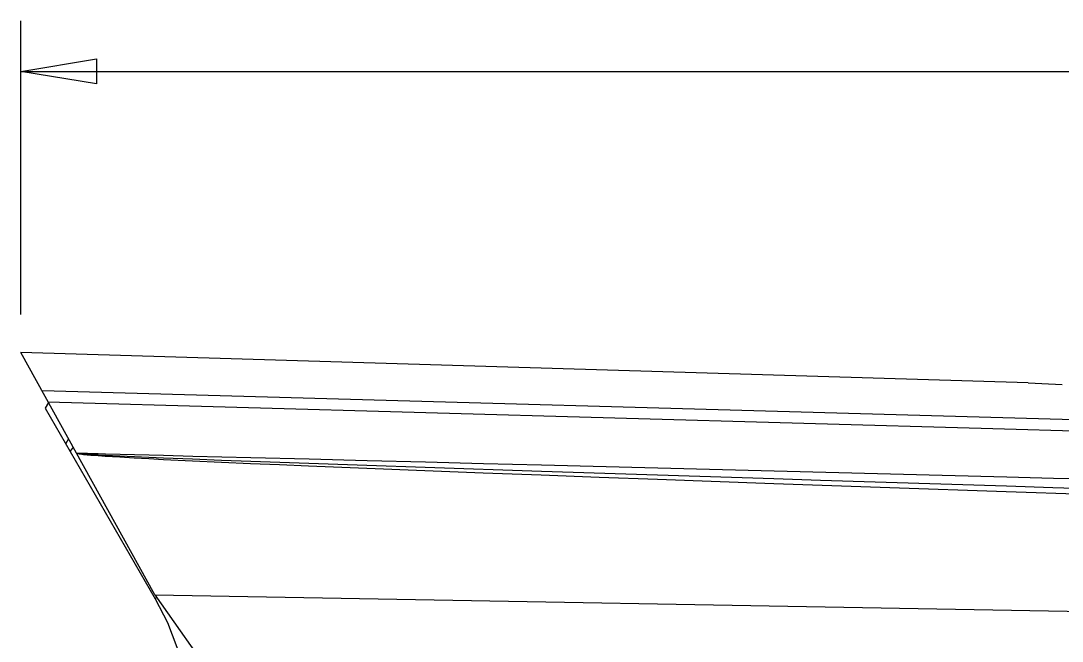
# Model space of a CAD drawing. Header units: millimetres. Extents: x -495897 to 1376592, y -28539 to 470976.
# Drawn here: x 192740 to 198102, y 211631 to 214824 of the extents above; entities that cross this region are included whole.
import ezdxf

# ---------------------------------------------------------------- set-up
doc = ezdxf.new("R2010")
doc.units = ezdxf.units.MM

msp = doc.modelspace()

# ---------------------------------------------------------------- linework, layer by layer
at = {"color": 0}
for p, q in [((192739.578, 213311.933), (192739.578, 214824.483)), ((192739.578, 214564.353), (193129.578, 214629.353)), ((192739.578, 214564.353), (193129.578, 214629.353)), ((193129.578, 214629.353), (193129.578, 214499.353)), ((193129.578, 214629.353), (193129.578, 214499.353)), ((192739.578, 214564.353), (208655.868, 214564.483)), ((193129.578, 214499.353), (192739.578, 214564.353)), ((193430.008, 211869.323), (192739.578, 213116.803)), ((197926.968, 212961.323), (192739.578, 213116.803)), ((197927.618, 212961.323), (197926.968, 212961.323)), ((197927.618, 212961.323), (197926.968, 212961.323)), ((202609.308, 212647.113), (192848.778, 212919.593)), ((202609.308, 212647.113), (192848.778, 212919.593)), ((192881.928, 212859.403), (192865.288, 212831.323)), ((192879.328, 212863.953), (193852.378, 212836.523)), ((192865.288, 212831.323), (193432.088, 211849.433)), ((193852.378, 212836.523), (194825.298, 212808.833)), ((194825.298, 212808.833), (195798.218, 212781.533)), ((195798.218, 212781.533), (196771.398, 212753.843)), ((196771.398, 212753.843), (197744.318, 212726.283)), ((197744.318, 212726.283), (198717.498, 212698.723)), ((192985.668, 212672.203), (192970.978, 212648.023)), ((193008.938, 212629.953), (192993.338, 212609.283)), ((193025.838, 212599.403), (193044.428, 212596.933)), ((193025.838, 212599.403), (193035.328, 212599.143)), ((193025.968, 212599.273), (193039.228, 212595.503)), ((193035.328, 212599.143), (193044.558, 212599.143)), ((193039.228, 212595.503), (193043.908, 212594.983)), ((193043.908, 212594.983), (193062.498, 212592.773)), ((193044.428, 212596.933), (193062.888, 212594.853)), ((193044.558, 212599.143), (193053.918, 212598.753)), ((193053.918, 212598.753), (193063.278, 212598.493)), ((193062.498, 212592.773), (193081.218, 212590.953)), ((193062.888, 212594.853), (193081.738, 212593.683)), ((193063.278, 212598.493), (193082.128, 212598.233)), ((193081.218, 212590.953), (193099.808, 212589.263)), ((193081.738, 212593.683), (193100.328, 212592.643)), ((193082.128, 212598.233), (193100.718, 212597.713)), ((193099.808, 212589.263), (193137.118, 212586.403)), ((193100.328, 212592.643), (193118.918, 212591.343)), ((193100.718, 212597.713), (193138.158, 212596.673)), ((193118.918, 212591.343), (193137.768, 212590.563)), ((193137.118, 212586.403), (193174.428, 212583.933)), ((193137.768, 212590.563), (193175.078, 212588.613)), ((193138.158, 212596.673), (193175.598, 212595.763)), ((193174.428, 212583.933), (193211.738, 212581.333)), ((193175.078, 212588.613), (193249.958, 212584.973)), ((193175.598, 212595.763), (193250.478, 212593.943)), ((193211.738, 212581.333), (193249.178, 212579.253)), ((193249.178, 212579.253), (193323.928, 212574.963)), ((193249.958, 212584.973), (193324.838, 212581.593)), ((193250.478, 212593.943), (193325.358, 212591.993)), ((193323.928, 212574.963), (193398.808, 212570.933)), ((193324.838, 212581.593), (193399.588, 212578.343)), ((193325.358, 212591.993), (193400.238, 212589.913)), ((193399.588, 212578.343), (193474.338, 212575.353)), ((193400.238, 212589.913), (193475.118, 212587.963)), ((193474.338, 212575.353), (193623.968, 212569.243)), ((193475.118, 212587.963), (193624.878, 212584.193)), ((193624.878, 212584.193), (193774.378, 212580.423)), ((193774.378, 212580.423), (193924.268, 212576.523)), ((193924.268, 212576.523), (194223.788, 212568.983)), ((193398.808, 212570.933), (193473.688, 212567.033)), ((193473.688, 212567.033), (193623.318, 212559.883)), ((193623.318, 212559.883), (193772.818, 212552.863)), ((193623.968, 212569.243), (193773.728, 212563.523)), ((193772.818, 212552.863), (193922.448, 212546.233)), ((193773.728, 212563.523), (193923.358, 212557.933)), ((193922.448, 212546.233), (194072.208, 212539.863)), ((193923.358, 212557.933), (194222.748, 212547.143)), ((194072.208, 212539.863), (194221.708, 212533.623)), ((194221.708, 212533.623), (194521.098, 212521.403)), ((194222.748, 212547.143), (194522.008, 212536.743)), ((194223.788, 212568.983), (194523.178, 212561.313)), ((194521.098, 212521.403), (194820.488, 212509.573)), ((194522.008, 212536.743), (194821.398, 212526.343)), ((194523.178, 212561.313), (194822.698, 212553.643)), ((194821.398, 212526.343), (195420.048, 212506.453)), ((194822.698, 212553.643), (195122.218, 212545.843)), ((195122.218, 212545.843), (195421.478, 212538.173)), ((195421.478, 212538.173), (196020.518, 212522.963)), ((196020.518, 212522.963), (196619.428, 212507.623)), ((194820.488, 212509.573), (195119.878, 212498.003)), ((195119.878, 212498.003), (195419.268, 212486.823)), ((195419.268, 212486.823), (195718.528, 212475.643)), ((195420.048, 212506.453), (196018.958, 212486.953)), ((195718.528, 212475.643), (196017.918, 212464.723)), ((196018.958, 212486.953), (196617.608, 212467.843)), ((196617.608, 212467.843), (196857.198, 212460.303)), ((196619.428, 212507.623), (197218.338, 212492.153)), ((197218.338, 212492.153), (197817.248, 212476.943)), ((197817.248, 212476.943), (198056.708, 212470.703)), ((198056.708, 212470.703), (199015.198, 212446.133)), ((196017.918, 212464.723), (196616.568, 212443.273)), ((196616.568, 212443.273), (197215.348, 212422.083)), ((196857.198, 212460.303), (197815.298, 212430.143)), ((197215.348, 212422.083), (197813.998, 212401.283)), ((197815.298, 212430.143), (198054.628, 212422.863)), ((198054.628, 212422.863), (199012.598, 212393.223)), ((197813.998, 212401.283), (198412.908, 212380.743)), ((193430.008, 211869.323), (202604.498, 211705.003)), ((193437.678, 211855.413), (193432.088, 211849.433))]:
    msp.add_line(p, q, dxfattribs=at)
for points in [[(197927.618, 212961.323), (197962.458, 212959.373), (197997.298, 212957.423), (198032.268, 212955.603), (198067.108, 212953.783), (198102.078, 212952.223)], [(193025.838, 212599.403), (193025.708, 212599.403), (193025.578, 212599.403), (193025.448, 212599.403), (193025.318, 212599.403), (193025.318, 212599.403)], [(193430.008, 211869.323), (193743.828, 211422.903), (194138.638, 211059.553), (194598.578, 210788.373), (195107.788, 210618.944), (195650.278, 210560.431)], [(193432.088, 211849.433), (193494.098, 211727.883), (193542.718, 211601.003), (193577.818, 211469.963), (193599.008, 211335.673), (193606.158, 211199.433)]]:
    msp.add_lwpolyline(points, dxfattribs=at)

doc.saveas('drawing.dxf')
